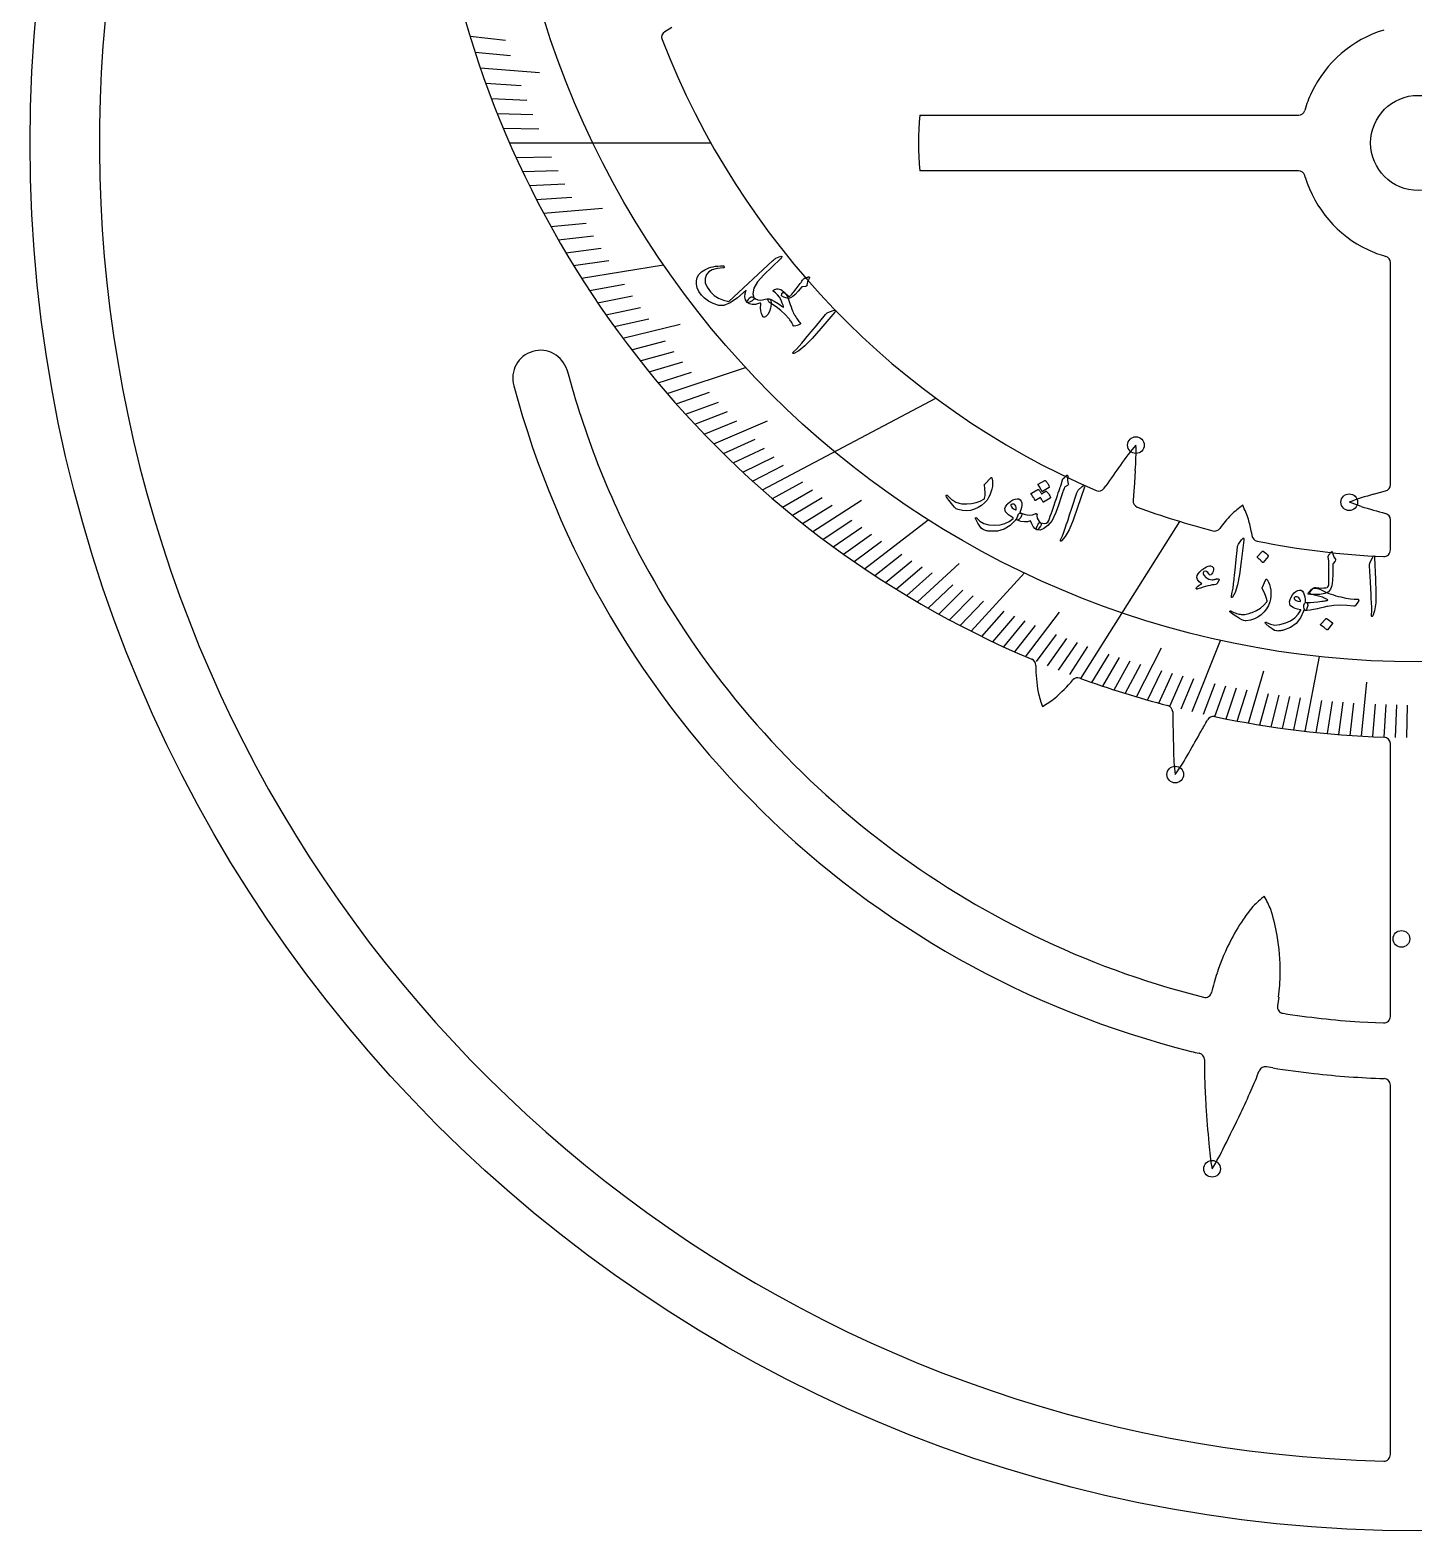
# Model space of a CAD drawing. Header units: millimetres. Extents: x -53 to 53, y -53 to 53.
# Drawn here: x -53.1 to -0.2, y -53.1 to 4.3 of the extents above; entities that cross this region are included whole.
import ezdxf

# ---------------------------------------------------------------- set-up
doc = ezdxf.new("R2010")
doc.units = ezdxf.units.MM
for name, color, linetype in [('CUT_INNER', 6, 'Continuous'), ('CUT_OUTER', 1, 'Continuous'), ('ENGRAVE', 7, 'Continuous'), ('ENGRAVE_FINE', 8, 'Continuous'), ('TEXT', 5, 'Continuous')]:
    doc.layers.add(name, color=color, linetype=linetype)

msp = doc.modelspace()

# ---------------------------------------------------------------- linework, layer by layer
at = {"layer": 'CUT_INNER'}
for points in [[(-28.555, 4.421), (-28.822, 4.255)], [(-19.065, 1.062), (-19.059, 1.062), (-4.579, 1.062)], [(-4.579, -1.062), (-19.059, -1.062), (-19.065, -1.062)], [(-4.32, -1.309), (-4.339, -1.242)], [(-1.062, -13.07), (-1.062, -4.579)], [(-32.556, -8.696), (-32.554, -8.702)], [(-10.824, -12.532), (-10.857, -13.009), (-10.894, -13.486), (-10.909, -13.673)], [(-12.013, -13.211), (-11.944, -13.112)], [(-2.178, -13.909), (-2.63, -13.746), (-2.635, -13.744)], [(-1.712, -13.442), (-1.251, -13.313)], [(-6.377, -14.902), (-6.359, -15.023)], [(-1.062, -15.572), (-1.062, -14.417)], [(-1.062, -33.413), (-1.062, -22.98)], [(-6.625, -29.608), (-6.314, -29.207), (-6.31, -29.203)], [(-9.579, -32.306), (-8.209, -32.68)], [(-5.337, -32.683), (-5.384, -33.014)], [(-2.236, -33.622), (-1.323, -33.663)], [(-5.565, -35.385), (-5.803, -35.343)], [(-1.062, -50.178), (-1.062, -36.039)]]:
    msp.add_lwpolyline(points, dxfattribs=at)
msp.add_circle((0, 0), 1.82, dxfattribs=at)
for centre, radius, start, end in [((0, 0), 50.445, 122.34451, 268.50198), ((0, 15.174), 37.926, 134.10726, 247.0609), ((-28.69, 4.043), 0.25, 121.89975, 201.26953), ((0, 0), 4.513, 106.85553, 154.70697), ((-0.001, 15.172), 31.022, 201.20402, 246.60701), ((-0.051, 0.021), 4.458, 154.67236, 164.10223), ((-4.579, 1.312), 0.25, 270, 343.82812), ((-8.287, 0), 10.83, 174.37413, 185.62587), ((-4.579, -1.312), 0.25, 16.17188, 90), ((0, 0), 4.513, 196.85553, 244.70697), ((-0.021, -0.051), 4.458, 244.67236, 254.10223), ((-1.312, -4.579), 0.25, 360, 73.82813), ((-33.574, -8.996), 1.062, 16.44397, 196.0984), ((0.054, 0.024), 33.755, 194.98068, 207.6958), ((0, 0), 35.82, 195.03237, 255.9773), ((-4.723, -16.881), 8.075, 138.78697, 145.67382), ((-18.887, -11.819), 8.094, 354.94982, 1.82899), ((44.324, -52.233), 68.531, 144.38833, 145.19106), ((-1.312, -13.07), 0.25, 284.09689, 359.98632), ((-12.219, -13.07), 0.25, 246.62109, 325.46466), ((-10.66, -13.694), 0.25, 175.16295, 249.78516), ((0.331, -21.263), 8.083, 104.63486, 111.52351), ((-0.031, 15.075), 30.92, 249.72257, 255.34323), ((-3.939, -17.362), 4.492, 135.72808, 144.38374), ((-2.634, -19.274), 6.777, 126.99618, 131.85108), ((-11.955, -16.338), 5.798, 19.61394, 25.2888), ((10.341, 27.886), 43.629, 253.32509, 254.59298), ((-1.312, -14.417), 0.25, 0.00633, 75.54813), ((-7.792, -14.597), 0.25, 255.41016, 323.45871), ((-12.413, -16.009), 6.137, 10.39191, 15.27253), ((-6.111, -14.987), 0.25, 188.41629, 258.57422), ((-0.003, 15.146), 30.996, 258.54025, 267.56041), ((0, 0), 33.696, 207.70243, 253.48401), ((-1.312, -15.572), 0.25, 267.71484, 0), ((-14.88, -19.983), 0.25, 359.10938, 66.97266), ((-8.07, -19.928), 6.56, 180.51703, 189.49), ((-18.068, -16.452), 6.35, 311.06152, 319.88405), ((-13.027, -20.711), 0.25, 70.13824, 137.83371), ((-0.041, 15.042), 37.788, 250.03846, 255.38222), ((-8.914, -19.608), 5.798, 193.98894, 199.6638), ((-17.902, -15.773), 6.777, 301.37118, 306.22608), ((-9.641, -21.765), 0.25, 0.78638, 75.41016), ((55.11, -21.085), 64.504, 180.60105, 181.87275), ((-27.447, -11.66), 22.004, 330.46909, 331.7643), ((-7.842, -22.189), 0.25, 78.22426, 151.73822), ((-0.005, 15.132), 37.884, 258.14106, 268.036), ((-68.134, 10.911), 68.531, 330.01333, 330.81606), ((-1.312, -22.98), 0.25, 360, 88.06641), ((-1.278, -23.112), 8.083, 180.57236, 187.46147), ((-15.868, -19.457), 8.086, 324.41941, 331.29638), ((-1.513, -33.989), 6.777, 130.21606, 135.07096), ((-10.983, -31.581), 5.798, 22.83382, 28.50869), ((-0.362, -34.031), 7.667, 144.76526, 152.1541), ((-11.892, -31.402), 6.586, 9.4367, 18.32532), ((-13.492, -31.692), 8.212, 359.56987, 9.60587), ((0.202, -34.338), 8.31, 152.10083, 161.88442), ((-0.656, -34.1), 7.42, 161.57366, 167.52583), ((-13.866, -31.69), 8.586, 353.35673, 359.5713), ((-8.144, -32.438), 0.25, 254.74576, 346.37399), ((-5.136, -33.049), 0.25, 171.94077, 262.37288), ((-0.037, -0.418), 33.277, 261.12764, 266.2119), ((-1.312, -33.413), 0.25, 267.45763, 0), ((-6.986, -28.068), 6.896, 255.78381, 258.38776), ((-8.429, -35.067), 0.25, 359.99046, 77.28814), ((9.149, -35.249), 17.329, 179.3993, 182.14615), ((-21.731, -29.453), 16.777, 336.136, 338.88767), ((-5.848, -35.589), 0.25, 79.83051, 158.3243), ((-0.133, -0.985), 34.827, 261.02553, 263.64043), ((-0.466, -5.201), 30.6, 263.38727, 268.4373), ((23.104, -34.779), 31.292, 182.04932, 183.7912), ((-1.312, -36.039), 0.25, 0, 87.45763), ((-35.065, -23.629), 31.327, 334.5218, 336.25986), ((52.689, -32.83), 60.941, 183.77992, 185.13019), ((-65.028, -9.319), 64.532, 333.22075, 334.4958), ((0.058, -37.745), 8.084, 183.79241, 190.68085), ((-14.715, -34.915), 8.085, 327.63885, 334.51641), ((-1.312, -50.178), 0.25, 268.41797, 0)]:
    msp.add_arc(centre, radius, start, end, dxfattribs=at)
at = {"layer": 'CUT_OUTER'}
msp.add_circle((0, 0), 53.1, dxfattribs=at)
at = {"layer": 'ENGRAVE'}
for points in [[(-34.759, 0), (-27.059, 0)], [(-32.007, -5.172), (-28.867, -4.665)], [(-28.731, -9.584), (-25.737, -8.585)], [(-25.084, -13.273), (-18.454, -9.764)], [(-21.18, -16.288), (-18.745, -14.415)], [(-12.907, -20.489), (-9.121, -14.479)], [(-17.101, -18.678), (-15.061, -16.45)], [(-8.64, -21.755), (-7.557, -19.029)], [(-4.33, -22.505), (-3.78, -19.649)]]:
    msp.add_lwpolyline(points, dxfattribs=at)
for centre, radius in [((0, 15.174), 35.027), ((-10.797, -11.56), 0.319), ((-2.636, -13.744), 0.319), ((-9.292, -24.163), 0.319), ((-0.642, -30.448), 0.319), ((-7.886, -39.244), 0.319)]:
    msp.add_circle(centre, radius, dxfattribs=at)
at = {"layer": 'ENGRAVE_FINE'}
for points in [[(-36.268, 4.081), (-34.918, 3.929)], [(-36.077, 3.475), (-34.724, 3.345)], [(-35.877, 2.877), (-33.614, 2.695)], [(-35.669, 2.286), (-34.313, 2.199)], [(-35.453, 1.703), (-34.095, 1.638)], [(-35.229, 1.127), (-33.87, 1.084)], [(-34.998, 0.56), (-33.638, 0.538)], [(-34.512, -0.552), (-33.153, -0.53)], [(-34.259, -1.096), (-32.9, -1.053)], [(-33.999, -1.633), (-32.641, -1.568)], [(-33.733, -2.162), (-32.376, -2.075)], [(-33.46, -2.683), (-31.196, -2.501)], [(-33.181, -3.196), (-31.828, -3.066)], [(-32.896, -3.702), (-31.546, -3.55)], [(-32.605, -4.2), (-31.258, -4.026)], [(-32.309, -4.69), (-30.965, -4.495)], [(-31.7, -5.647), (-30.365, -5.409)], [(-31.388, -6.114), (-30.058, -5.855)], [(-31.071, -6.574), (-29.746, -6.294)], [(-30.75, -7.027), (-29.43, -6.725)], [(-30.424, -7.471), (-28.23, -6.932)], [(-30.094, -7.909), (-28.786, -7.565)], [(-29.759, -8.338), (-28.459, -7.974)], [(-29.42, -8.761), (-28.127, -8.376)], [(-29.078, -9.176), (-27.792, -8.77)], [(-28.381, -9.985), (-27.112, -9.538)], [(-28.027, -10.378), (-26.767, -9.911)], [(-27.67, -10.764), (-26.419, -10.277)], [(-27.31, -11.143), (-26.068, -10.637)], [(-26.946, -11.516), (-24.889, -10.636)], [(-26.579, -11.881), (-25.358, -11.335)], [(-26.21, -12.239), (-24.999, -11.674)], [(-25.837, -12.591), (-24.637, -12.006)], [(-25.462, -12.935), (-24.273, -12.331)], [(-24.704, -13.604), (-23.539, -12.962)], [(-24.321, -13.928), (-23.168, -13.268)], [(-23.936, -14.246), (-22.796, -13.567)], [(-23.158, -14.861), (-21.3, -13.669)], [(-23.548, -14.557), (-22.422, -13.86)], [(-22.767, -15.159), (-21.667, -14.428)], [(-22.373, -15.451), (-21.288, -14.702)], [(-21.977, -15.736), (-20.906, -14.97)], [(-21.579, -16.015), (-20.524, -15.232)], [(-20.779, -16.554), (-19.754, -15.737)], [(-20.376, -16.814), (-19.367, -15.981)], [(-19.972, -17.068), (-18.978, -16.219)], [(-19.566, -17.316), (-18.589, -16.452)], [(-19.158, -17.558), (-17.556, -16.09)], [(-18.749, -17.794), (-17.806, -16.899)], [(-18.339, -18.024), (-17.413, -17.114)], [(-17.928, -18.248), (-17.019, -17.323)], [(-17.515, -18.466), (-16.624, -17.527)], [(-16.686, -18.885), (-15.832, -17.918)], [(-16.27, -19.085), (-15.434, -18.105)], [(-15.853, -19.28), (-15.036, -18.287)], [(-15.016, -19.654), (-13.717, -17.954)], [(-15.435, -19.47), (-14.637, -18.463)], [(-14.596, -19.832), (-13.837, -18.8)], [(-14.175, -20.004), (-13.436, -18.961)], [(-13.753, -20.171), (-13.034, -19.116)], [(-13.331, -20.333), (-12.632, -19.267)], [(-10.781, -21.188), (-9.825, -19.309)], [(-12.483, -20.639), (-11.825, -19.552)], [(-12.059, -20.785), (-11.422, -19.687)], [(-11.633, -20.924), (-11.017, -19.817)], [(-11.207, -21.059), (-10.613, -19.942)], [(-10.354, -21.312), (-9.802, -20.176)], [(-9.926, -21.431), (-9.396, -20.286)], [(-9.498, -21.544), (-8.99, -20.392)], [(-9.069, -21.652), (-8.583, -20.492)], [(-6.489, -22.194), (-5.904, -20.192)], [(-2.166, -22.691), (-1.969, -20.628)], [(-8.21, -21.853), (-7.769, -20.678)], [(-7.78, -21.946), (-7.361, -20.764)], [(-7.35, -22.034), (-6.954, -20.845)], [(-6.92, -22.116), (-6.546, -20.921)], [(-6.057, -22.266), (-5.729, -21.06)], [(-5.626, -22.333), (-5.321, -21.122)], [(-5.194, -22.395), (-4.912, -21.18)], [(-4.762, -22.453), (-4.503, -21.233)], [(-3.897, -22.552), (-3.685, -21.325)], [(-3.465, -22.594), (-3.276, -21.364)], [(-3.032, -22.631), (-2.867, -21.398)], [(-2.599, -22.663), (-2.457, -21.428)], [(-1.733, -22.713), (-1.638, -21.474)], [(-1.3, -22.73), (-1.229, -21.489)], [(-0.867, -22.743), (-0.819, -21.501)], [(-0.433, -22.75), (-0.41, -21.508)]]:
    msp.add_lwpolyline(points, dxfattribs=at)
at = {"layer": 'TEXT'}
for points in [[(-25.026, -5.046), (-25.268, -5.318), (-25.412, -5.562), (-25.457, -5.777), (-25.405, -5.964), (-25.41, -5.984), (-25.433, -6.008), (-25.474, -6.037), (-25.533, -6.071), (-25.581, -6.096), (-25.619, -6.109), (-25.647, -6.111), (-25.665, -6.101), (-25.726, -6.001), (-25.753, -5.889), (-25.745, -5.766), (-25.703, -5.633), (-26.035, -5.925), (-26.322, -6.121), (-26.562, -6.22), (-26.756, -6.22), (-26.971, -6.143), (-27.153, -6.051), (-27.303, -5.943), (-27.421, -5.821), (-27.516, -5.682), (-27.579, -5.544), (-27.611, -5.408), (-27.611, -5.273), (-27.58, -5.147), (-27.516, -5.035), (-27.419, -4.936), (-27.291, -4.852), (-27.216, -4.816), (-27.138, -4.784), (-27.056, -4.758), (-26.97, -4.737), (-26.88, -4.72), (-26.787, -4.709), (-26.689, -4.702), (-26.588, -4.701), (-26.576, -4.703), (-26.565, -4.707), (-26.556, -4.713), (-26.548, -4.722), (-26.543, -4.73), (-26.541, -4.739), (-26.542, -4.748), (-26.546, -4.758), (-26.552, -4.767), (-26.562, -4.774), (-26.575, -4.778), (-26.592, -4.78), (-26.82, -4.805), (-27.003, -4.856), (-27.139, -4.933), (-27.229, -5.038), (-27.279, -5.187), (-27.27, -5.347), (-27.2, -5.517), (-27.069, -5.697), (-26.925, -5.834), (-26.761, -5.941), (-26.577, -6.016), (-26.375, -6.061), (-24.702, -4.516), (-24.662, -4.479), (-24.626, -4.45), (-24.596, -4.428), (-24.57, -4.414), (-24.375, -4.336), (-24.347, -4.344), (-24.34, -4.361), (-24.353, -4.389), (-24.387, -4.428)], [(-23.399, -5.152), (-23.384, -5.147), (-23.371, -5.142), (-23.359, -5.138), (-23.348, -5.135), (-23.339, -5.131), (-23.331, -5.129), (-23.325, -5.127), (-23.321, -5.125), (-23.312, -5.124), (-23.304, -5.125), (-23.297, -5.128), (-23.291, -5.133), (-23.287, -5.139), (-23.286, -5.146), (-23.286, -5.153), (-23.29, -5.161), (-23.327, -5.234), (-23.355, -5.307), (-23.375, -5.378), (-23.385, -5.447), (-23.389, -5.464), (-23.398, -5.476), (-23.413, -5.485), (-23.433, -5.489), (-23.571, -5.504), (-23.712, -5.671), (-23.827, -5.793), (-23.927, -5.88), (-24.012, -5.932), (-24.082, -5.949), (-24.13, -5.943), (-24.191, -5.925), (-24.267, -5.895), (-24.357, -5.853), (-24.337, -5.769), (-24.303, -5.727), (-24.257, -5.726), (-24.197, -5.767), (-24.157, -5.802), (-24.118, -5.832), (-24.082, -5.856), (-24.049, -5.876), (-24.037, -5.867), (-24.022, -5.852), (-24.003, -5.831), (-23.98, -5.805), (-23.953, -5.773), (-23.922, -5.736), (-23.887, -5.693), (-23.848, -5.644), (-23.799, -5.584), (-23.753, -5.528), (-23.711, -5.475), (-23.673, -5.425), (-23.638, -5.379), (-23.606, -5.335), (-23.578, -5.294), (-23.553, -5.255), (-23.532, -5.226), (-23.514, -5.203), (-23.498, -5.188), (-23.485, -5.18), (-23.47, -5.176), (-23.451, -5.17), (-23.427, -5.162), (-23.399, -5.152)], [(-24.665, -5.636), (-24.619, -5.611), (-24.573, -5.594), (-24.528, -5.584), (-24.483, -5.581), (-24.434, -5.59), (-24.382, -5.612), (-24.326, -5.647), (-24.268, -5.694), (-24.239, -5.723), (-24.212, -5.752), (-24.188, -5.782), (-24.167, -5.814), (-24.148, -5.847), (-24.13, -5.88), (-24.115, -5.913), (-24.101, -5.948), (-24.06, -6.069), (-24.022, -6.177), (-23.988, -6.272), (-23.958, -6.353), (-23.931, -6.422), (-23.909, -6.478), (-23.89, -6.521), (-23.875, -6.552), (-23.843, -6.606), (-23.811, -6.657), (-23.779, -6.706), (-23.747, -6.752), (-23.715, -6.795), (-23.686, -6.835), (-23.657, -6.871), (-23.631, -6.905), (-23.628, -6.912), (-23.629, -6.918), (-23.635, -6.926), (-23.646, -6.933), (-23.698, -6.962), (-23.751, -6.985), (-23.806, -7.002), (-23.864, -7.013), (-23.872, -7.013), (-23.879, -7.011), (-23.885, -7.006), (-23.891, -6.998), (-23.916, -6.955), (-23.941, -6.913), (-23.965, -6.874), (-23.988, -6.837), (-24.011, -6.802), (-24.033, -6.769), (-24.055, -6.74), (-24.077, -6.713), (-24.213, -6.558), (-24.375, -6.41), (-24.562, -6.269), (-24.775, -6.135), (-24.811, -6.11), (-24.838, -6.084), (-24.858, -6.054), (-24.87, -6.023), (-24.873, -5.995), (-24.867, -5.976), (-24.85, -5.966), (-24.823, -5.965), (-24.747, -5.99), (-24.635, -6.05), (-24.487, -6.145), (-24.303, -6.274), (-24.295, -6.279), (-24.288, -6.281), (-24.283, -6.282), (-24.28, -6.28), (-24.277, -6.255), (-24.292, -6.203), (-24.323, -6.124), (-24.372, -6.019), (-24.433, -5.906), (-24.503, -5.809), (-24.582, -5.729), (-24.67, -5.666), (-24.678, -5.66), (-24.68, -5.653), (-24.675, -5.645), (-24.665, -5.636)], [(-24.805, -5.971), (-24.779, -6.008), (-24.762, -6.053), (-24.753, -6.105), (-24.753, -6.165), (-24.774, -6.32), (-24.818, -6.453), (-24.883, -6.562), (-24.971, -6.647), (-25.004, -6.664), (-25.033, -6.664), (-25.06, -6.648), (-25.084, -6.615), (-25.126, -6.524), (-25.15, -6.42), (-25.155, -6.306), (-25.141, -6.179), (-25.14, -6.152), (-25.149, -6.136), (-25.167, -6.131), (-25.195, -6.136), (-25.346, -6.177), (-25.475, -6.184), (-25.582, -6.157), (-25.667, -6.098), (-25.671, -6.088), (-25.671, -6.075), (-25.666, -6.058), (-25.657, -6.037), (-25.622, -5.984), (-25.586, -5.941), (-25.549, -5.91), (-25.51, -5.889), (-25.492, -5.886), (-25.473, -5.887), (-25.454, -5.894), (-25.435, -5.906), (-25.351, -5.968), (-25.264, -6.004), (-25.174, -6.015), (-25.082, -6.001), (-24.985, -5.976), (-24.907, -5.963), (-24.847, -5.962), (-24.805, -5.971)], [(-22.384, -6.414), (-22.319, -6.393), (-22.286, -6.395), (-22.287, -6.421), (-22.32, -6.471), (-22.855, -7.094), (-23.183, -7.477), (-23.463, -7.765), (-23.695, -7.957), (-23.881, -8.052), (-23.901, -8.055), (-23.914, -8.054), (-23.921, -8.048), (-23.922, -8.039), (-23.919, -8.027), (-23.913, -8.016), (-23.903, -8.003), (-23.89, -7.989), (-23.787, -7.889), (-23.681, -7.777), (-23.574, -7.654), (-23.465, -7.521), (-23.436, -7.487), (-23.358, -7.394), (-23.232, -7.242), (-23.056, -7.03), (-22.67, -6.56), (-22.648, -6.537), (-22.625, -6.518), (-22.602, -6.502), (-22.579, -6.491)], [(-16.346, -12.806), (-16.341, -12.801), (-16.337, -12.798), (-16.332, -12.797), (-16.329, -12.796), (-16.32, -12.8), (-16.312, -12.809), (-16.305, -12.824), (-16.299, -12.844), (-16.283, -12.937), (-16.28, -13.036), (-16.289, -13.14), (-16.311, -13.25), (-16.343, -13.363), (-16.384, -13.47), (-16.434, -13.569), (-16.492, -13.662), (-16.59, -13.772), (-16.702, -13.867), (-16.829, -13.947), (-16.97, -14.011), (-17.121, -14.056), (-17.275, -14.073), (-17.432, -14.064), (-17.592, -14.028), (-17.632, -14.013), (-17.669, -13.994), (-17.702, -13.969), (-17.733, -13.938), (-17.798, -13.861), (-17.856, -13.79), (-17.908, -13.725), (-17.952, -13.668), (-17.989, -13.617), (-18.02, -13.574), (-18.043, -13.538), (-18.059, -13.508), (-18.061, -13.501), (-18.062, -13.495), (-18.061, -13.489), (-18.06, -13.484), (-18.056, -13.479), (-18.051, -13.475), (-18.045, -13.472), (-18.038, -13.47), (-18.031, -13.47), (-18.024, -13.472), (-18.017, -13.476), (-18.01, -13.484), (-17.968, -13.528), (-17.927, -13.569), (-17.886, -13.606), (-17.846, -13.639), (-17.807, -13.669), (-17.767, -13.695), (-17.728, -13.719), (-17.688, -13.738), (-17.647, -13.756), (-17.603, -13.771), (-17.555, -13.783), (-17.505, -13.793), (-17.451, -13.801), (-17.394, -13.806), (-17.334, -13.808), (-17.27, -13.807), (-17.085, -13.794), (-16.914, -13.76), (-16.758, -13.706), (-16.617, -13.633), (-16.607, -13.626), (-16.598, -13.617), (-16.59, -13.605), (-16.584, -13.59), (-16.568, -13.491), (-16.564, -13.373), (-16.572, -13.236), (-16.591, -13.08), (-16.591, -13.071), (-16.589, -13.063), (-16.587, -13.058), (-16.583, -13.053)], [(-13.578, -12.84), (-13.535, -12.801), (-13.502, -12.769), (-13.477, -12.745), (-13.462, -12.73), (-13.451, -12.72), (-13.44, -12.715), (-13.43, -12.714), (-13.42, -12.717), (-13.411, -12.723), (-13.405, -12.733), (-13.402, -12.746), (-13.403, -12.762), (-13.41, -12.838), (-13.41, -12.909), (-13.401, -12.977), (-13.385, -13.041), (-13.381, -13.06), (-13.386, -13.078), (-13.399, -13.094), (-13.421, -13.109), (-13.529, -13.172), (-13.544, -13.216), (-13.56, -13.259), (-13.575, -13.301), (-13.589, -13.343), (-13.603, -13.384), (-13.617, -13.424), (-13.63, -13.463), (-13.643, -13.502), (-13.764, -13.86), (-13.864, -14.137), (-13.945, -14.332), (-14.007, -14.446), (-14.165, -14.631), (-14.315, -14.752), (-14.456, -14.808), (-14.589, -14.8), (-14.592, -14.799), (-14.595, -14.797), (-14.598, -14.796), (-14.601, -14.794), (-14.611, -14.769), (-14.604, -14.724), (-14.579, -14.661), (-14.538, -14.58), (-14.52, -14.551), (-14.501, -14.533), (-14.48, -14.526), (-14.457, -14.53), (-14.373, -14.552), (-14.296, -14.556), (-14.225, -14.54), (-14.162, -14.506), (-14.134, -14.441), (-14.104, -14.367), (-14.073, -14.284), (-14.039, -14.191), (-14.003, -14.088), (-13.965, -13.977), (-13.924, -13.857), (-13.882, -13.729), (-13.839, -13.603), (-13.8, -13.49), (-13.767, -13.389), (-13.737, -13.302), (-13.713, -13.226), (-13.692, -13.164), (-13.675, -13.115), (-13.662, -13.078), (-13.607, -12.893), (-13.6, -12.876), (-13.593, -12.861), (-13.586, -12.849), (-13.578, -12.84)], [(-14.28, -12.917), (-14.275, -12.915), (-14.269, -12.915), (-14.262, -12.918), (-14.255, -12.923), (-14.232, -12.948), (-14.211, -12.974), (-14.191, -13.001), (-14.172, -13.028), (-14.155, -13.056), (-14.139, -13.085), (-14.125, -13.116), (-14.112, -13.148), (-14.109, -13.158), (-14.11, -13.166), (-14.113, -13.173), (-14.119, -13.178), (-14.372, -13.335), (-14.379, -13.336), (-14.386, -13.333), (-14.392, -13.326), (-14.398, -13.314), (-14.403, -13.304), (-14.412, -13.289), (-14.423, -13.268), (-14.438, -13.241), (-14.456, -13.21), (-14.479, -13.172), (-14.505, -13.129), (-14.534, -13.08), (-14.538, -13.072), (-14.538, -13.066), (-14.536, -13.062), (-14.531, -13.059)], [(-12.851, -13.145), (-12.798, -13.101), (-12.767, -13.091), (-12.758, -13.116), (-12.77, -13.174), (-13.038, -13.951), (-13.202, -14.428), (-13.356, -14.798), (-13.501, -15.062), (-13.639, -15.219), (-13.656, -15.229), (-13.669, -15.233), (-13.677, -15.23), (-13.681, -15.222), (-13.683, -15.21), (-13.681, -15.197), (-13.677, -15.182), (-13.671, -15.164), (-13.611, -15.032), (-13.554, -14.89), (-13.5, -14.736), (-13.448, -14.572), (-13.433, -14.53), (-13.395, -14.415), (-13.334, -14.226), (-13.249, -13.966), (-13.063, -13.386), (-13.051, -13.356), (-13.037, -13.33), (-13.021, -13.307), (-13.004, -13.288)], [(-15.408, -14.429), (-15.607, -14.636), (-15.834, -14.776), (-16.09, -14.85), (-16.375, -14.856), (-16.412, -14.852), (-16.448, -14.847), (-16.484, -14.841), (-16.518, -14.833), (-16.55, -14.825), (-16.581, -14.815), (-16.611, -14.804), (-16.639, -14.791), (-16.699, -14.746), (-16.768, -14.665), (-16.844, -14.547), (-16.927, -14.395), (-16.935, -14.375), (-16.936, -14.36), (-16.933, -14.347), (-16.924, -14.339), (-16.912, -14.335), (-16.9, -14.337), (-16.889, -14.344), (-16.878, -14.357), (-16.768, -14.475), (-16.618, -14.559), (-16.427, -14.61), (-16.198, -14.626), (-15.995, -14.608), (-15.809, -14.559), (-15.641, -14.477), (-15.49, -14.364), (-15.488, -14.358), (-15.487, -14.353), (-15.488, -14.348), (-15.491, -14.344), (-15.592, -14.284), (-15.673, -14.225), (-15.736, -14.169), (-15.781, -14.114), (-15.805, -14.054), (-15.806, -13.989), (-15.782, -13.919), (-15.734, -13.843), (-15.727, -13.834), (-15.719, -13.825), (-15.711, -13.815), (-15.702, -13.806), (-15.693, -13.796), (-15.683, -13.786), (-15.673, -13.776), (-15.661, -13.765), (-15.581, -13.7), (-15.502, -13.653), (-15.423, -13.624), (-15.344, -13.613), (-15.274, -13.621), (-15.222, -13.65), (-15.185, -13.699), (-15.166, -13.768), (-15.161, -13.852), (-15.171, -13.942), (-15.196, -14.038), (-15.235, -14.139), (-15.229, -14.142), (-15.223, -14.145), (-15.217, -14.147), (-15.211, -14.149), (-15.206, -14.151), (-15.2, -14.154), (-15.194, -14.156), (-15.188, -14.159), (-15.17, -14.174), (-15.161, -14.195), (-15.161, -14.222), (-15.169, -14.255), (-15.184, -14.29), (-15.201, -14.323), (-15.223, -14.354), (-15.248, -14.384), (-15.273, -14.409), (-15.294, -14.425), (-15.313, -14.432), (-15.328, -14.429), (-15.385, -14.399), (-15.389, -14.405), (-15.393, -14.411), (-15.4, -14.419), (-15.408, -14.429)], [(-14.238, -13.328), (-14.232, -13.326), (-14.226, -13.326), (-14.219, -13.329), (-14.211, -13.333), (-14.188, -13.358), (-14.166, -13.384), (-14.146, -13.411), (-14.127, -13.438), (-14.11, -13.467), (-14.093, -13.496), (-14.078, -13.527), (-14.064, -13.559), (-14.063, -13.567), (-14.064, -13.575), (-14.068, -13.581), (-14.075, -13.587), (-14.328, -13.745), (-14.334, -13.746), (-14.339, -13.743), (-14.345, -13.737), (-14.352, -13.726), (-14.356, -13.719), (-14.362, -13.708), (-14.371, -13.692), (-14.383, -13.673), (-14.396, -13.65), (-14.412, -13.624), (-14.431, -13.594), (-14.453, -13.56), (-14.64, -13.675), (-14.647, -13.676), (-14.654, -13.673), (-14.66, -13.666), (-14.666, -13.654), (-14.671, -13.644), (-14.68, -13.628), (-14.692, -13.607), (-14.707, -13.581), (-14.725, -13.549), (-14.748, -13.511), (-14.774, -13.467), (-14.804, -13.418), (-14.807, -13.411), (-14.806, -13.405), (-14.803, -13.401), (-14.798, -13.399), (-14.545, -13.258), (-14.54, -13.256), (-14.534, -13.257), (-14.527, -13.259), (-14.519, -13.264), (-14.503, -13.282), (-14.487, -13.3), (-14.472, -13.319), (-14.457, -13.339), (-14.442, -13.359), (-14.429, -13.379), (-14.417, -13.401), (-14.406, -13.423)], [(-15.379, -14.022), (-15.382, -13.951), (-15.396, -13.895), (-15.421, -13.853), (-15.457, -13.825), (-15.485, -13.819), (-15.511, -13.818), (-15.537, -13.821), (-15.563, -13.83), (-15.573, -13.836), (-15.579, -13.846), (-15.581, -13.858), (-15.579, -13.874), (-15.562, -13.917), (-15.528, -13.959), (-15.475, -14), (-15.403, -14.039), (-15.395, -14.042), (-15.388, -14.04), (-15.383, -14.033), (-15.379, -14.022)], [(-14.457, -14.53), (-14.437, -14.55), (-14.423, -14.566), (-14.416, -14.58), (-14.416, -14.591), (-14.42, -14.606), (-14.427, -14.623), (-14.438, -14.642), (-14.451, -14.663), (-14.497, -14.73), (-14.536, -14.775), (-14.566, -14.799), (-14.589, -14.8), (-14.666, -14.749), (-14.731, -14.674), (-14.785, -14.576), (-14.827, -14.456), (-14.942, -14.489), (-15.064, -14.496), (-15.194, -14.476), (-15.331, -14.428), (-15.343, -14.418), (-15.35, -14.404), (-15.351, -14.385), (-15.347, -14.363), (-15.307, -14.226), (-15.302, -14.211), (-15.293, -14.196), (-15.28, -14.183), (-15.262, -14.17), (-15.245, -14.162), (-15.228, -14.157), (-15.211, -14.157), (-15.193, -14.161), (-15.03, -14.216), (-14.885, -14.239), (-14.758, -14.231), (-14.649, -14.19), (-14.636, -14.183), (-14.623, -14.181), (-14.609, -14.182), (-14.595, -14.187), (-14.585, -14.194), (-14.579, -14.203), (-14.578, -14.214), (-14.582, -14.227), (-14.587, -14.238), (-14.591, -14.249), (-14.593, -14.258), (-14.594, -14.266), (-14.573, -14.351), (-14.543, -14.424), (-14.505, -14.483), (-14.457, -14.53)], [(-6.755, -15.182), (-6.712, -15.128), (-6.684, -15.112), (-6.669, -15.134), (-6.67, -15.194), (-6.772, -16.009), (-6.835, -16.509), (-6.909, -16.904), (-6.997, -17.192), (-7.1, -17.373), (-7.114, -17.387), (-7.126, -17.393), (-7.135, -17.393), (-7.141, -17.385), (-7.144, -17.374), (-7.146, -17.361), (-7.145, -17.345), (-7.142, -17.327), (-7.111, -17.185), (-7.084, -17.034), (-7.063, -16.873), (-7.045, -16.701), (-7.04, -16.657), (-7.027, -16.536), (-7.005, -16.34), (-6.975, -16.067), (-6.912, -15.461), (-6.907, -15.43), (-6.899, -15.401), (-6.888, -15.376), (-6.875, -15.353)], [(-5.96, -15.62), (-5.955, -15.617), (-5.949, -15.615), (-5.942, -15.616), (-5.934, -15.618), (-5.878, -15.656), (-5.826, -15.698), (-5.779, -15.746), (-5.736, -15.798), (-5.732, -15.806), (-5.731, -15.813), (-5.733, -15.819), (-5.738, -15.825), (-5.934, -16.047), (-5.941, -16.052), (-5.948, -16.052), (-5.956, -16.047), (-5.965, -16.037), (-5.973, -16.029), (-5.985, -16.017), (-6.002, -16), (-6.023, -15.979), (-6.049, -15.953), (-6.081, -15.923), (-6.117, -15.889), (-6.159, -15.85), (-6.165, -15.844), (-6.167, -15.838), (-6.166, -15.833), (-6.162, -15.829)], [(-3.421, -16.905), (-3.418, -16.808), (-3.416, -16.707), (-3.415, -16.601), (-3.414, -16.489), (-3.415, -16.372), (-3.416, -16.248), (-3.419, -16.119), (-3.422, -15.984), (-3.446, -15.844), (-3.444, -15.826), (-3.44, -15.809), (-3.434, -15.793), (-3.426, -15.779), (-3.421, -15.771), (-3.414, -15.761), (-3.405, -15.749), (-3.394, -15.735), (-3.381, -15.718), (-3.366, -15.699), (-3.35, -15.676), (-3.332, -15.651), (-3.326, -15.643), (-3.318, -15.637), (-3.31, -15.635), (-3.301, -15.634), (-3.294, -15.637), (-3.289, -15.642), (-3.285, -15.651), (-3.282, -15.663), (-3.267, -15.731), (-3.244, -15.797), (-3.211, -15.863), (-3.169, -15.927), (-3.159, -15.945), (-3.156, -15.962), (-3.16, -15.978), (-3.173, -15.994), (-3.249, -16.083), (-3.256, -16.094), (-3.261, -16.11), (-3.264, -16.129), (-3.266, -16.152), (-3.264, -16.481), (-3.277, -16.744), (-3.305, -16.94), (-3.349, -17.07), (-3.436, -17.171), (-3.575, -17.238), (-3.768, -17.273), (-4.014, -17.273), (-4.103, -17.257), (-4.144, -17.224), (-4.136, -17.172), (-4.08, -17.104), (-4.071, -17.095), (-4.062, -17.086), (-4.053, -17.078), (-4.044, -17.07), (-4.036, -17.061), (-4.027, -17.053), (-4.019, -17.046), (-4.012, -17.038), (-3.993, -17.024), (-3.972, -17.015), (-3.948, -17.011), (-3.922, -17.012), (-3.803, -17.023), (-3.699, -17.027), (-3.607, -17.025), (-3.529, -17.017), (-3.485, -17.006), (-3.452, -16.983), (-3.43, -16.949), (-3.421, -16.905)], [(-1.754, -15.875), (-1.72, -15.815), (-1.694, -15.794), (-1.677, -15.814), (-1.668, -15.873), (-1.637, -16.694), (-1.617, -17.198), (-1.627, -17.599), (-1.667, -17.898), (-1.739, -18.093), (-1.751, -18.109), (-1.762, -18.117), (-1.77, -18.118), (-1.778, -18.111), (-1.783, -18.101), (-1.787, -18.088), (-1.788, -18.073), (-1.788, -18.054), (-1.78, -17.91), (-1.779, -17.756), (-1.783, -17.593), (-1.794, -17.421), (-1.796, -17.377), (-1.802, -17.255), (-1.813, -17.058), (-1.828, -16.784), (-1.864, -16.176), (-1.863, -16.144), (-1.86, -16.114), (-1.854, -16.088), (-1.844, -16.064)], [(-7.681, -16.836), (-7.695, -16.856), (-7.709, -16.872), (-7.724, -16.884), (-7.739, -16.891), (-7.807, -16.899), (-7.881, -16.911), (-7.959, -16.927), (-8.043, -16.947), (-8.132, -16.97), (-8.226, -16.998), (-8.326, -17.029), (-8.432, -17.064), (-8.449, -17.068), (-8.464, -17.066), (-8.476, -17.061), (-8.485, -17.051), (-8.487, -17.047), (-8.488, -17.044), (-8.489, -17.041), (-8.489, -17.039), (-8.481, -17.004), (-8.443, -16.963), (-8.376, -16.917), (-8.279, -16.866), (-8.381, -16.784), (-8.444, -16.703), (-8.469, -16.624), (-8.456, -16.547), (-8.42, -16.481), (-8.359, -16.411), (-8.274, -16.335), (-8.165, -16.254), (-8.097, -16.212), (-8.037, -16.186), (-7.986, -16.174), (-7.944, -16.176), (-7.876, -16.205), (-7.836, -16.251), (-7.825, -16.314), (-7.841, -16.395), (-7.853, -16.423), (-7.868, -16.451), (-7.889, -16.48), (-7.914, -16.507), (-7.938, -16.527), (-7.961, -16.533), (-7.981, -16.525), (-7.999, -16.503), (-8.053, -16.431), (-8.103, -16.39), (-8.151, -16.38), (-8.196, -16.401), (-8.227, -16.445), (-8.226, -16.497), (-8.193, -16.554), (-8.128, -16.619), (-8.075, -16.656), (-8.015, -16.683), (-7.948, -16.701), (-7.875, -16.71), (-7.85, -16.709), (-7.823, -16.706), (-7.794, -16.701), (-7.763, -16.692), (-7.747, -16.688), (-7.731, -16.684), (-7.716, -16.681), (-7.701, -16.678), (-7.688, -16.676), (-7.675, -16.675), (-7.663, -16.674), (-7.652, -16.674), (-7.627, -16.682), (-7.616, -16.698), (-7.618, -16.723), (-7.635, -16.758)], [(-5.826, -16.702), (-5.823, -16.697), (-5.82, -16.692), (-5.817, -16.689), (-5.813, -16.688), (-5.804, -16.688), (-5.793, -16.695), (-5.782, -16.706), (-5.769, -16.723), (-5.723, -16.805), (-5.686, -16.896), (-5.659, -16.998), (-5.642, -17.108), (-5.634, -17.226), (-5.636, -17.34), (-5.649, -17.451), (-5.672, -17.558), (-5.726, -17.694), (-5.799, -17.822), (-5.891, -17.94), (-6.002, -18.049), (-6.129, -18.142), (-6.267, -18.211), (-6.418, -18.256), (-6.581, -18.276), (-6.623, -18.276), (-6.665, -18.27), (-6.705, -18.258), (-6.744, -18.24), (-6.832, -18.189), (-6.911, -18.142), (-6.981, -18.099), (-7.042, -18.061), (-7.094, -18.026), (-7.138, -17.995), (-7.172, -17.969), (-7.197, -17.947), (-7.201, -17.941), (-7.205, -17.935), (-7.206, -17.93), (-7.206, -17.925), (-7.204, -17.918), (-7.201, -17.913), (-7.196, -17.908), (-7.191, -17.904), (-7.184, -17.901), (-7.177, -17.901), (-7.169, -17.903), (-7.16, -17.907), (-7.105, -17.935), (-7.052, -17.959), (-7.002, -17.98), (-6.953, -17.997), (-6.905, -18.012), (-6.859, -18.023), (-6.814, -18.032), (-6.77, -18.037), (-6.725, -18.039), (-6.679, -18.038), (-6.63, -18.034), (-6.579, -18.026), (-6.526, -18.015), (-6.471, -18), (-6.413, -17.982), (-6.353, -17.959), (-6.184, -17.883), (-6.035, -17.793), (-5.907, -17.689), (-5.799, -17.573), (-5.791, -17.563), (-5.786, -17.551), (-5.783, -17.537), (-5.783, -17.521), (-5.801, -17.423), (-5.838, -17.31), (-5.892, -17.184), (-5.963, -17.044), (-5.966, -17.035), (-5.967, -17.028), (-5.967, -17.021), (-5.965, -17.016)], [(-4.391, -17.909), (-4.507, -18.171), (-4.673, -18.38), (-4.889, -18.537), (-5.154, -18.64), (-5.191, -18.649), (-5.227, -18.656), (-5.262, -18.663), (-5.296, -18.667), (-5.33, -18.67), (-5.363, -18.672), (-5.394, -18.671), (-5.424, -18.669), (-5.497, -18.647), (-5.589, -18.594), (-5.701, -18.51), (-5.831, -18.394), (-5.845, -18.379), (-5.851, -18.364), (-5.852, -18.352), (-5.846, -18.341), (-5.837, -18.333), (-5.825, -18.331), (-5.812, -18.334), (-5.797, -18.343), (-5.654, -18.416), (-5.484, -18.444), (-5.288, -18.426), (-5.066, -18.363), (-4.882, -18.277), (-4.724, -18.167), (-4.593, -18.033), (-4.49, -17.875), (-4.49, -17.869), (-4.491, -17.864), (-4.494, -17.86), (-4.498, -17.857), (-4.613, -17.835), (-4.71, -17.808), (-4.788, -17.776), (-4.849, -17.74), (-4.892, -17.692), (-4.915, -17.631), (-4.917, -17.557), (-4.897, -17.47), (-4.894, -17.458), (-4.89, -17.447), (-4.885, -17.435), (-4.88, -17.423), (-4.875, -17.411), (-4.869, -17.398), (-4.862, -17.385), (-4.856, -17.371), (-4.803, -17.282), (-4.744, -17.211), (-4.679, -17.157), (-4.609, -17.12), (-4.541, -17.104), (-4.481, -17.113), (-4.431, -17.146), (-4.389, -17.205), (-4.356, -17.282), (-4.334, -17.37), (-4.325, -17.469), (-4.327, -17.577), (-4.32, -17.578), (-4.314, -17.578), (-4.308, -17.579), (-4.302, -17.579), (-4.296, -17.579), (-4.289, -17.579), (-4.283, -17.579), (-4.276, -17.58), (-4.254, -17.588), (-4.239, -17.605), (-4.229, -17.63), (-4.226, -17.664), (-4.228, -17.701), (-4.233, -17.738), (-4.242, -17.775), (-4.255, -17.812), (-4.27, -17.844), (-4.285, -17.866), (-4.301, -17.879), (-4.316, -17.882), (-4.38, -17.873), (-4.381, -17.879), (-4.383, -17.887), (-4.387, -17.897), (-4.391, -17.909)], [(-3.661, -17.12), (-3.585, -17.16), (-3.506, -17.196), (-3.422, -17.231), (-3.335, -17.263), (-3.245, -17.293), (-3.152, -17.321), (-3.056, -17.346), (-2.957, -17.37), (-2.766, -17.41), (-2.595, -17.437), (-2.446, -17.451), (-2.317, -17.452), (-2.304, -17.453), (-2.293, -17.457), (-2.284, -17.464), (-2.279, -17.475), (-2.276, -17.487), (-2.276, -17.499), (-2.28, -17.512), (-2.286, -17.525), (-2.399, -17.694), (-2.41, -17.707), (-2.423, -17.716), (-2.439, -17.719), (-2.458, -17.716), (-2.725, -17.691), (-2.983, -17.685), (-3.232, -17.698), (-3.472, -17.732), (-3.485, -17.734), (-3.508, -17.739), (-3.541, -17.746), (-3.583, -17.756), (-3.635, -17.768), (-3.697, -17.782), (-3.768, -17.799), (-3.849, -17.818), (-4.006, -17.852), (-4.137, -17.874), (-4.242, -17.884), (-4.319, -17.881), (-4.338, -17.872), (-4.353, -17.848), (-4.364, -17.811), (-4.372, -17.76), (-4.369, -17.679), (-4.353, -17.622), (-4.322, -17.591), (-4.277, -17.584), (-4.21, -17.585), (-4.114, -17.581), (-3.989, -17.569), (-3.835, -17.551), (-3.757, -17.541), (-3.689, -17.532), (-3.631, -17.524), (-3.583, -17.517), (-3.544, -17.512), (-3.515, -17.507), (-3.497, -17.504), (-3.488, -17.502), (-3.485, -17.501), (-3.482, -17.5), (-3.479, -17.499), (-3.478, -17.498), (-3.476, -17.498), (-3.474, -17.497), (-3.472, -17.497), (-3.471, -17.497), (-3.46, -17.494), (-3.455, -17.489), (-3.457, -17.484), (-3.465, -17.478), (-3.501, -17.456), (-3.539, -17.436), (-3.579, -17.417), (-3.622, -17.399), (-3.666, -17.382), (-3.713, -17.365), (-3.762, -17.35), (-3.813, -17.335), (-3.863, -17.321), (-3.913, -17.309), (-3.962, -17.297), (-4.011, -17.287), (-4.059, -17.279), (-4.105, -17.272), (-4.151, -17.267), (-4.195, -17.264), (-4.206, -17.261), (-4.213, -17.256), (-4.216, -17.248), (-4.215, -17.238), (-4.207, -17.221), (-4.198, -17.204), (-4.188, -17.188), (-4.176, -17.172), (-4.164, -17.157), (-4.15, -17.141), (-4.136, -17.125), (-4.121, -17.109), (-4.089, -17.078), (-4.057, -17.055), (-4.027, -17.04), (-3.998, -17.033), (-3.926, -17.032), (-3.846, -17.047), (-3.758, -17.076), (-3.661, -17.12)], [(-4.503, -17.516), (-4.529, -17.451), (-4.561, -17.403), (-4.599, -17.372), (-4.643, -17.358), (-4.671, -17.361), (-4.697, -17.369), (-4.72, -17.381), (-4.741, -17.398), (-4.748, -17.408), (-4.75, -17.419), (-4.748, -17.431), (-4.741, -17.445), (-4.711, -17.48), (-4.664, -17.508), (-4.6, -17.528), (-4.519, -17.541), (-4.511, -17.54), (-4.505, -17.536), (-4.502, -17.528), (-4.503, -17.516)], [(-3.539, -18.202), (-3.534, -18.198), (-3.528, -18.197), (-3.52, -18.197), (-3.511, -18.198), (-3.447, -18.232), (-3.388, -18.27), (-3.333, -18.314), (-3.282, -18.363), (-3.278, -18.37), (-3.276, -18.377), (-3.277, -18.383), (-3.281, -18.39), (-3.468, -18.626), (-3.475, -18.631), (-3.483, -18.632), (-3.492, -18.628), (-3.503, -18.619), (-3.512, -18.611), (-3.526, -18.6), (-3.545, -18.584), (-3.57, -18.565), (-3.6, -18.542), (-3.637, -18.514), (-3.679, -18.483), (-3.728, -18.447), (-3.734, -18.441), (-3.737, -18.436), (-3.736, -18.431), (-3.732, -18.427)]]:
    msp.add_lwpolyline(points, close=True, dxfattribs=at)

doc.saveas('drawing.dxf')
